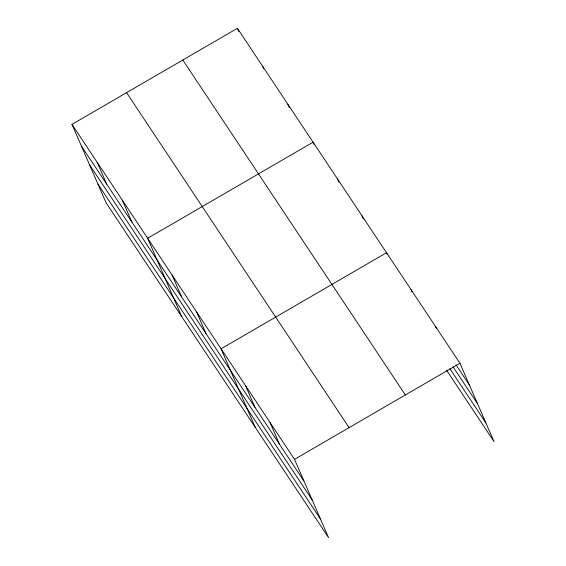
<?xml version="1.0" encoding="UTF-8"?>
<svg xmlns="http://www.w3.org/2000/svg" width="566" height="566" viewBox="0 0 566 566"><rect width="100%" height="100%" fill="white"/><g stroke="black" fill="none" stroke-linecap="round" stroke-linejoin="round"><path stroke-width="0.85" d="M71.981 124.386L294.518 459.337L328.591 537.7L106.054 202.748L71.981 124.386L237.409 28.3L459.946 363.252L494.019 441.614L446.503 370.093M294.518 459.337L459.946 363.252M455.97 364.78L469.405 385.007M453.048 366.846L477.527 403.692M449.899 368.749L485.897 422.936M182.818 60.01L405.355 394.962M126.572 92.675L349.109 427.627M81.44 146.141L303.977 481.093M89.562 164.826L312.099 499.778M97.932 184.07L320.469 519.022M435.466 326.405L436.52 328.825M410.987 289.559L412.041 291.978M387.208 254.332L386.507 252.719L221.08 348.805L255.153 427.167M362.028 215.872L363.429 219.099M337.548 179.026L338.949 182.252M314.123 144.599L313.069 142.186L147.641 238.272L181.714 316.635M287.846 104.222L289.254 107.448M262.631 66.264L263.678 68.677M237.409 28.3L238.81 31.526M270.039 422.491L279.498 444.253M245.559 385.644L255.018 407.407M196.6 311.958L206.066 333.714M172.121 275.111L181.587 296.874M122.426 200.307L131.885 222.07M97.203 162.35L106.663 184.106"/></g></svg>
